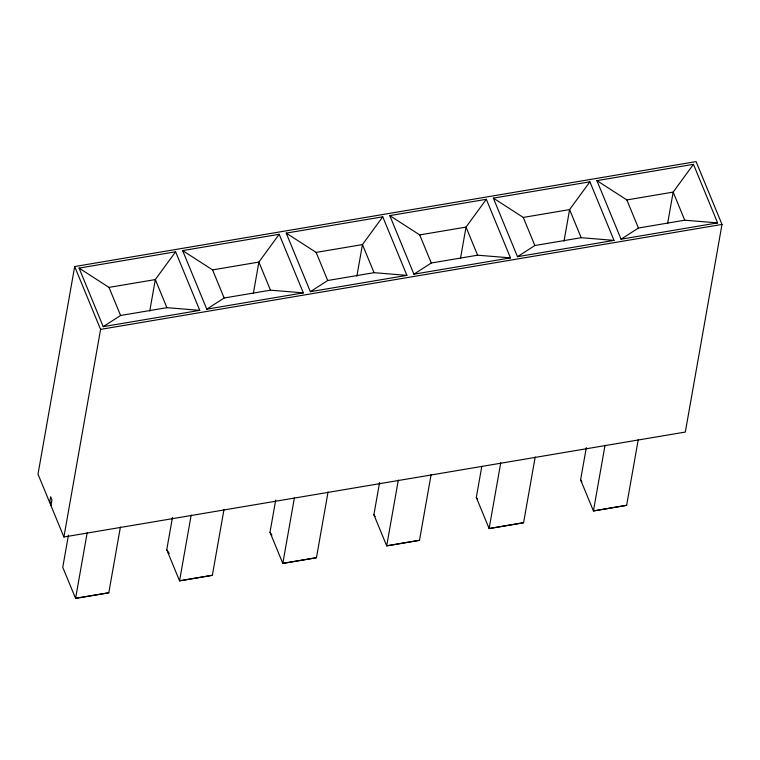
<?xml version="1.0" encoding="UTF-8"?>
<svg xmlns="http://www.w3.org/2000/svg" width="760" height="760" viewBox="0 0 760 760"><rect width="100%" height="100%" fill="white"/><g stroke="black" fill="none" stroke-linecap="round" stroke-linejoin="round"><path stroke-width="1.14" d="M74.679 266.551L38 474.173L63.906 536.997L685.32 432.05L722 224.428L696.093 161.605L74.679 266.551L100.586 329.384L63.906 536.997M50.949 505.59L51.955 499.909L50.663 496.764L49.657 502.445L51.727 502.094M68.466 535.011L62.766 567.311L75.582 598.395L108.794 592.79L120.412 527.041M87.201 532.656L75.582 598.395L78.498 597.825M149.748 311.087L155.316 279.566L175.617 251.788L199.766 310.356L103.218 326.658L79.069 268.09L175.617 251.788M223.982 509.551L212.363 575.292L179.559 580.839L166.744 549.746L172.453 517.446M191.178 515.09L179.559 580.839L212.363 575.292M253.317 293.598L258.885 262.077L279.186 234.289L303.335 292.866L206.786 309.168L182.637 250.601L279.186 234.289M328.063 491.967L316.445 557.716L282.815 563.397L269.999 532.304L275.709 500.014M294.433 497.648L282.815 563.397L316.445 557.716M356.887 276.099L362.453 244.587L382.755 216.799L406.904 275.367L310.356 291.678L286.206 233.111L382.755 216.799M431.119 474.563L419.501 540.312L386.697 545.851L373.882 514.758L379.591 482.467M398.316 480.101L386.697 545.851L419.501 540.312M460.455 258.609L466.022 227.088L486.324 199.31L510.473 257.877L413.924 274.189L389.776 215.612L486.324 199.31M535.202 456.988L523.583 522.737L489.126 528.552L476.311 497.458L481.811 466.317M500.745 462.802L489.126 528.552L523.583 522.737M564.024 241.119L569.591 209.598L589.893 181.82L614.042 240.388L517.494 256.69L493.344 198.123L589.893 181.82M638.257 439.584L626.639 505.324L593.427 510.939L580.611 479.845L586.321 447.555M605.045 445.189L593.427 510.939L626.639 505.324M667.593 223.62L673.16 192.109L693.462 164.321L717.611 222.889L621.062 239.2L596.913 180.633L693.462 164.321M103.218 326.658L120.584 315.485L166.905 307.667L199.766 310.356M206.786 309.168L224.152 297.996L270.474 290.177L303.335 292.866M310.356 291.678L327.721 280.506L374.043 272.678L406.904 275.367M413.924 274.189L431.291 263.007L477.612 255.189L510.473 257.877M517.494 256.69L534.859 245.518L581.181 237.7L614.042 240.388M621.062 239.2L638.428 228.028L684.75 220.2L717.611 222.889M79.069 268.09L109.003 287.394L155.316 279.566L166.905 307.667M182.637 250.601L212.572 269.895L258.885 262.077L270.474 290.177M286.206 233.111L316.141 252.405L362.453 244.587L374.043 272.678M389.776 215.612L419.71 234.916L466.022 227.088L477.612 255.189M493.344 198.123L523.279 217.427L569.591 209.598L581.181 237.7M596.913 180.633L626.848 199.927L673.16 192.109L684.75 220.2M100.586 329.384L722 224.428M79.468 597.635L108.794 592.79M476.311 497.458L477.622 499.339M269.999 532.304L271.928 535.125M580.611 479.845L581.885 481.726M373.882 514.758L375.136 516.648M166.744 549.746L169.261 553.517M626.848 199.927L638.428 228.028M523.279 217.427L534.859 245.518M419.71 234.916L431.291 263.007M316.141 252.405L327.721 280.506M212.572 269.895L224.152 297.996M109.003 287.394L120.584 315.485"/></g></svg>
